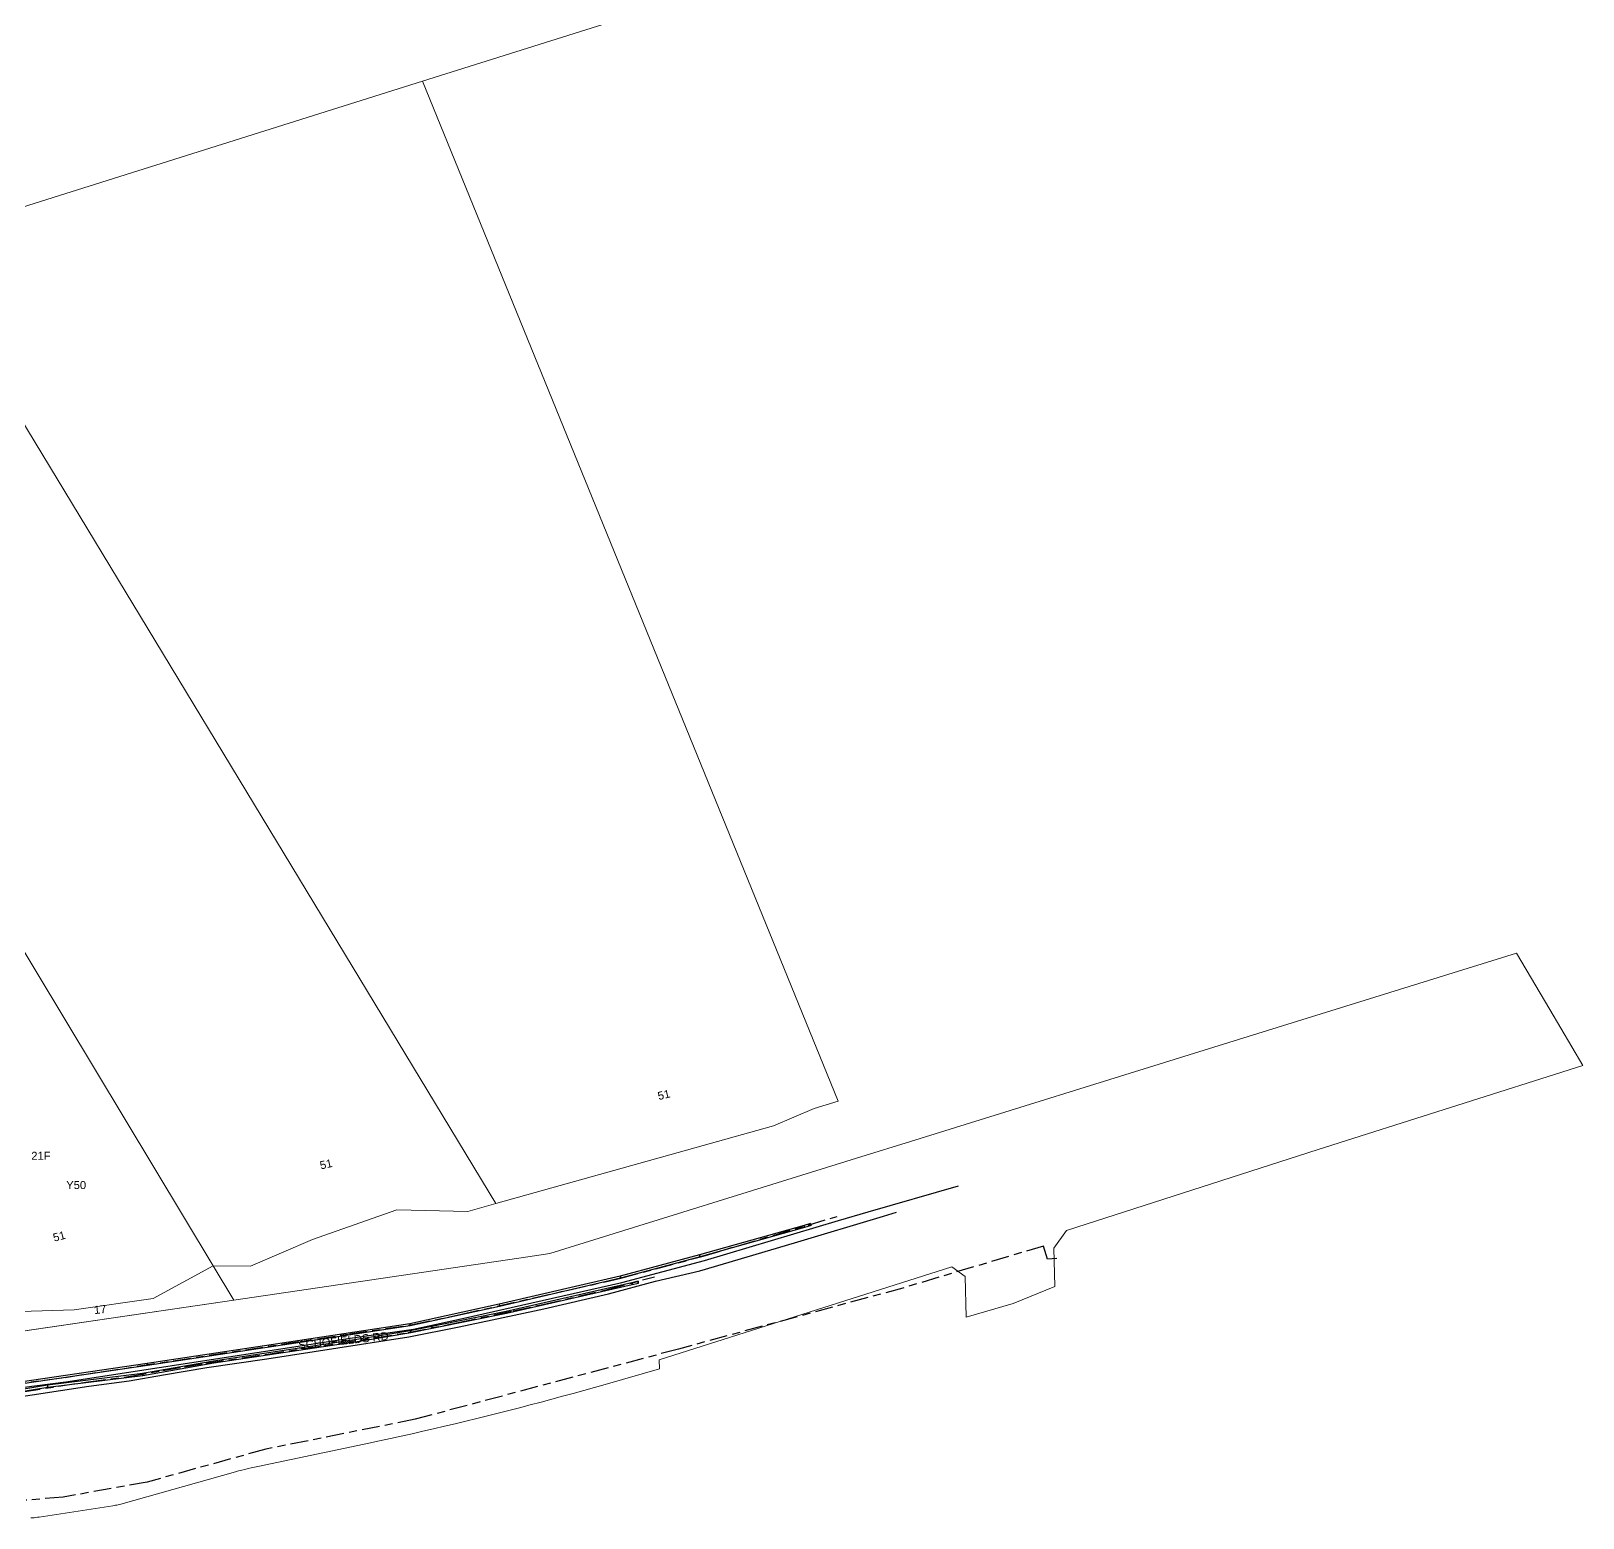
# Model space of a CAD drawing. Header units: metres. Extents: x 301589 to 305563, y 6268713 to 6270518.
# Drawn here: x 305214.3 to 305563.4, y 6269539.9 to 6269874.2 of the extents above; entities that cross this region are included whole.
import ezdxf

# ---------------------------------------------------------------- set-up
doc = ezdxf.new("R2010")
doc.units = ezdxf.units.M
doc.linetypes.add('Cable Exist UG', pattern=[8.2, 4, -1.2, 1.8, -1.2])
for name, color, linetype in [('_User Miscellaneous12', 7, 'Continuous'), ('Duct_SP_EXT', 7, 'Continuous'), ('Mains_HV_EXT', 1, 'Continuous'), ('Mains_TR_EXT', 6, 'Continuous')]:
    doc.layers.add(name, color=color, linetype=linetype)
doc.layers.add('Cadastre Land Parcels_SP_EXT', color=7, linetype='Continuous', lineweight=5)
doc.layers.add('Cadastre Roads_SP_EXT', color=9, linetype='Continuous', lineweight=5)
doc.styles.get("Standard").update_dxf_attribs({"font": 'arial.ttf'})
doc.linetypes.add('Cable P UG', pattern='A,6,-0.5,["P",Standard,S=1.7,R=0,X=0.5,Y=-1],-2.9', length=9.4)

msp = doc.modelspace()

# ---------------------------------------------------------------- linework, layer by layer
at = {"layer": '_User Miscellaneous12'}
for p, q in [((305389.669, 6269606.118), (305388.181, 6269605.678)), ((305389.669, 6269606.118), (305389.737, 6269605.887)), ((305388.181, 6269605.678), (305364.697, 6269599.09)), ((305388.314, 6269605.217), (305364.824, 6269598.627)), ((305388.181, 6269605.678), (305388.248, 6269605.447)), ((305388.314, 6269605.217), (305388.248, 6269605.447)), ((305389.805, 6269605.657), (305388.314, 6269605.217)), ((305389.805, 6269605.657), (305389.737, 6269605.887)), ((305364.697, 6269599.09), (305346.812, 6269594.273)), ((305364.697, 6269599.09), (305364.76, 6269598.858)), ((305364.824, 6269598.627), (305346.929, 6269593.807)), ((305364.824, 6269598.627), (305364.76, 6269598.858)), ((305346.812, 6269594.273), (305319.61, 6269587.933)), ((305346.929, 6269593.807), (305319.716, 6269587.465)), ((305349.436, 6269592.75), (305321.172, 6269586.304)), ((305349.548, 6269592.284), (305321.272, 6269585.835)), ((305346.812, 6269594.273), (305346.87, 6269594.04)), ((305346.929, 6269593.807), (305346.87, 6269594.04)), ((305350.844, 6269593.107), (305349.436, 6269592.75)), ((305349.436, 6269592.75), (305349.492, 6269592.517)), ((305349.548, 6269592.284), (305349.492, 6269592.517)), ((305350.962, 6269592.641), (305349.548, 6269592.284)), ((305350.844, 6269593.107), (305350.903, 6269592.874)), ((305350.962, 6269592.641), (305350.903, 6269592.874)), ((305319.61, 6269587.933), (305299.498, 6269583.542)), ((305319.716, 6269587.465), (305299.585, 6269583.07)), ((305321.172, 6269586.304), (305304.453, 6269582.975)), ((305321.272, 6269585.835), (305304.549, 6269582.504)), ((305319.61, 6269587.933), (305319.663, 6269587.699)), ((305319.716, 6269587.465), (305319.663, 6269587.699)), ((305321.172, 6269586.304), (305321.222, 6269586.069)), ((305321.272, 6269585.835), (305321.222, 6269586.069)), ((305299.498, 6269583.542), (305272.298, 6269579.434)), ((305299.585, 6269583.07), (305272.37, 6269578.959)), ((305299.639, 6269581.983), (305288.593, 6269580.142)), ((305299.727, 6269581.511), (305288.667, 6269579.668)), ((305299.498, 6269583.542), (305299.541, 6269583.306)), ((305299.585, 6269583.07), (305299.541, 6269583.306)), ((305304.453, 6269582.975), (305299.639, 6269581.983)), ((305299.639, 6269581.983), (305299.683, 6269581.747)), ((305299.727, 6269581.511), (305299.683, 6269581.747)), ((305304.549, 6269582.504), (305299.727, 6269581.511)), ((305304.453, 6269582.975), (305304.501, 6269582.739)), ((305304.549, 6269582.504), (305304.501, 6269582.739)), ((305272.298, 6269579.434), (305240.486, 6269574.616)), ((305272.37, 6269578.959), (305240.557, 6269574.141)), ((305288.593, 6269580.142), (305255.362, 6269575.182)), ((305288.667, 6269579.668), (305255.439, 6269574.709)), ((305272.298, 6269579.434), (305272.334, 6269579.197)), ((305272.37, 6269578.959), (305272.334, 6269579.197)), ((305288.593, 6269580.142), (305288.63, 6269579.905)), ((305288.667, 6269579.668), (305288.63, 6269579.905)), ((305240.486, 6269574.616), (305176.72, 6269565.335)), ((305255.362, 6269575.182), (305239.423, 6269572.349)), ((305255.439, 6269574.709), (305239.494, 6269571.874)), ((305240.486, 6269574.616), (305240.522, 6269574.379)), ((305255.362, 6269575.182), (305255.401, 6269574.946)), ((305255.439, 6269574.709), (305255.401, 6269574.946)), ((305240.557, 6269574.141), (305176.79, 6269564.86)), ((305239.423, 6269572.349), (305218.027, 6269569.728)), ((305239.494, 6269571.874), (305218.096, 6269569.252)), ((305239.423, 6269572.349), (305239.459, 6269572.112)), ((305239.494, 6269571.874), (305239.459, 6269572.112)), ((305240.557, 6269574.141), (305240.522, 6269574.379)), ((305218.027, 6269569.728), (305207.465, 6269567.956)), ((305218.096, 6269569.252), (305207.544, 6269567.482)), ((305218.027, 6269569.728), (305218.062, 6269569.49)), ((305218.096, 6269569.252), (305218.062, 6269569.49))]:
    msp.add_line(p, q, dxfattribs=at)
at = {"layer": 'Cadastre Land Parcels_SP_EXT', "linetype": 'Continuous'}
for points in [[(305477.472, 6269918.071), (305425.114, 6270002.005), (305158.258, 6269875.645), (305187.794, 6269826.915), (305302.4, 6269862.953), (305390.42, 6269890.663), (305477.472, 6269918.071)], [(305318.832, 6269610.614), (305187.794, 6269826.915), (305158.258, 6269875.645), (305154.1, 6269882.462), (305089.126, 6269872.755), (305255.324, 6269596.574), (305263.702, 6269596.527), (305277.664, 6269602.483), (305296.569, 6269609.207), (305312.551, 6269608.816), (305318.832, 6269610.614)], [(305224.024, 6269586.707), (305241.797, 6269589.277), (305255.324, 6269596.574), (305089.126, 6269872.755), (305024.601, 6269863.111), (305190.196, 6269585.632), (305224.024, 6269586.707)], [(305381.347, 6269628.033), (305390.455, 6269631.935), (305395.889, 6269633.606), (305302.4, 6269862.953), (305187.794, 6269826.915), (305318.832, 6269610.614), (305381.347, 6269628.033)], [(305206.736, 6269581.055), (305259.965, 6269588.863), (305255.324, 6269596.574), (305241.797, 6269589.277), (305224.024, 6269586.707), (305190.196, 6269585.632), (305192.502, 6269581.769), (305194.04, 6269579.192), (305206.736, 6269581.055)]]:
    msp.add_lwpolyline(points, close=True, dxfattribs=at)
at = {"layer": 'Cadastre Roads_SP_EXT', "linetype": 'Continuous'}
msp.add_lwpolyline([(305214.314, 6269539.901), (305214.686, 6269539.928), (305215.057, 6269539.961), (305215.428, 6269540.002), (305215.799, 6269540.048), (305216.167, 6269540.101), (305232.743, 6269542.645), (305233.042, 6269542.693), (305233.341, 6269542.748), (305233.638, 6269542.81), (305233.934, 6269542.877), (305234.228, 6269542.95), (305234.522, 6269543.029), (305260.31, 6269550.264), (305261.02, 6269550.459), (305261.732, 6269550.648), (305262.446, 6269550.829), (305263.162, 6269551.005), (305263.879, 6269551.173), (305264.598, 6269551.334), (305265.318, 6269551.488), (305287.852, 6269556.188), (305290.288, 6269556.7), (305292.723, 6269557.221), (305295.157, 6269557.749), (305297.588, 6269558.285), (305300.018, 6269558.827), (305302.446, 6269559.379), (305304.873, 6269559.938), (305307.297, 6269560.505), (305309.719, 6269561.079), (305312.14, 6269561.662), (305314.559, 6269562.251), (305316.976, 6269562.849), (305319.39, 6269563.454), (305321.804, 6269564.067), (305324.215, 6269564.688), (305326.625, 6269565.317), (305329.032, 6269565.953), (305331.437, 6269566.596), (305333.84, 6269567.248), (305336.241, 6269567.908), (305338.64, 6269568.575), (305341.037, 6269569.249), (305343.431, 6269569.932), (305355.688, 6269573.444), (305355.634, 6269575.453), (305421.44, 6269596.338), (305424.427, 6269594.214), (305424.674, 6269585.042), (305435.193, 6269588.13), (305444.61, 6269591.915), (305444.376, 6269600.542), (305444.376, 6269600.542), (305447.196, 6269604.506), (305503.8, 6269622.705), (305563.358, 6269641.591), (305555.896, 6269654.243), (305548.443, 6269666.877), (305478.141, 6269645.037), (305412.114, 6269624.557), (305400.984, 6269621.105), (305330.983, 6269599.344), (305326.086, 6269598.64), (305259.965, 6269588.862), (305194.04, 6269579.192)], dxfattribs=at)
at = {"layer": 'Duct_SP_EXT'}
for p, q in [((305389.669, 6269606.118), (305388.181, 6269605.678)), ((305389.669, 6269606.118), (305389.737, 6269605.887)), ((305388.181, 6269605.678), (305364.697, 6269599.09)), ((305388.314, 6269605.217), (305364.824, 6269598.627)), ((305388.181, 6269605.678), (305388.248, 6269605.447)), ((305388.314, 6269605.217), (305388.248, 6269605.447)), ((305389.805, 6269605.657), (305388.314, 6269605.217)), ((305389.805, 6269605.657), (305389.737, 6269605.887)), ((305364.697, 6269599.09), (305346.812, 6269594.273)), ((305364.697, 6269599.09), (305364.76, 6269598.858)), ((305364.824, 6269598.627), (305346.929, 6269593.807)), ((305364.824, 6269598.627), (305364.76, 6269598.858)), ((305346.812, 6269594.273), (305319.61, 6269587.933)), ((305346.929, 6269593.807), (305319.716, 6269587.465)), ((305349.436, 6269592.75), (305321.172, 6269586.304)), ((305349.548, 6269592.284), (305321.272, 6269585.835)), ((305346.812, 6269594.273), (305346.87, 6269594.04)), ((305346.929, 6269593.807), (305346.87, 6269594.04)), ((305350.844, 6269593.107), (305349.436, 6269592.75)), ((305349.436, 6269592.75), (305349.492, 6269592.517)), ((305349.548, 6269592.284), (305349.492, 6269592.517)), ((305350.962, 6269592.641), (305349.548, 6269592.284)), ((305350.844, 6269593.107), (305350.903, 6269592.874)), ((305350.962, 6269592.641), (305350.903, 6269592.874)), ((305319.61, 6269587.933), (305299.498, 6269583.542)), ((305319.716, 6269587.465), (305299.585, 6269583.07)), ((305321.172, 6269586.304), (305304.453, 6269582.975)), ((305321.272, 6269585.835), (305304.549, 6269582.504)), ((305319.61, 6269587.933), (305319.663, 6269587.699)), ((305319.716, 6269587.465), (305319.663, 6269587.699)), ((305321.172, 6269586.304), (305321.222, 6269586.069)), ((305321.272, 6269585.835), (305321.222, 6269586.069)), ((305299.498, 6269583.542), (305272.298, 6269579.434)), ((305299.585, 6269583.07), (305272.37, 6269578.959)), ((305299.639, 6269581.983), (305288.593, 6269580.142)), ((305299.727, 6269581.511), (305288.667, 6269579.668)), ((305299.498, 6269583.542), (305299.541, 6269583.306)), ((305299.585, 6269583.07), (305299.541, 6269583.306)), ((305304.453, 6269582.975), (305299.639, 6269581.983)), ((305299.639, 6269581.983), (305299.683, 6269581.747)), ((305299.727, 6269581.511), (305299.683, 6269581.747)), ((305304.549, 6269582.504), (305299.727, 6269581.511)), ((305304.453, 6269582.975), (305304.501, 6269582.739)), ((305304.549, 6269582.504), (305304.501, 6269582.739)), ((305272.298, 6269579.434), (305240.486, 6269574.616)), ((305272.37, 6269578.959), (305240.557, 6269574.141)), ((305288.593, 6269580.142), (305255.362, 6269575.182)), ((305288.667, 6269579.668), (305255.439, 6269574.709)), ((305272.298, 6269579.434), (305272.334, 6269579.197)), ((305272.37, 6269578.959), (305272.334, 6269579.197)), ((305288.593, 6269580.142), (305288.63, 6269579.905)), ((305288.667, 6269579.668), (305288.63, 6269579.905)), ((305240.486, 6269574.616), (305176.72, 6269565.335)), ((305255.362, 6269575.182), (305239.423, 6269572.349)), ((305255.439, 6269574.709), (305239.494, 6269571.874)), ((305240.486, 6269574.616), (305240.522, 6269574.379)), ((305255.362, 6269575.182), (305255.401, 6269574.946)), ((305255.439, 6269574.709), (305255.401, 6269574.946)), ((305240.557, 6269574.141), (305176.79, 6269564.86)), ((305239.423, 6269572.349), (305218.027, 6269569.728)), ((305239.494, 6269571.874), (305218.096, 6269569.252)), ((305239.423, 6269572.349), (305239.459, 6269572.112)), ((305239.494, 6269571.874), (305239.459, 6269572.112)), ((305240.557, 6269574.141), (305240.522, 6269574.379)), ((305218.027, 6269569.728), (305207.465, 6269567.956)), ((305218.096, 6269569.252), (305207.544, 6269567.482)), ((305218.027, 6269569.728), (305218.062, 6269569.49)), ((305218.096, 6269569.252), (305218.062, 6269569.49))]:
    msp.add_line(p, q, dxfattribs=at)
at = {"layer": 'Mains_HV_EXT', "linetype": 'Cable P UG'}
for points in [[(305209.267, 6269568.829), (305222.152, 6269570.522), (305286.093, 6269580.301), (305300.32, 6269582.374), (305311.358, 6269584.733), (305347.205, 6269592.824), (305365.759, 6269597.816), (305395.939, 6269606.747), (305395.939, 6269606.747), (305402.623, 6269608.725), (305422.943, 6269614.552)], [(305196.381, 6269564.786), (305227.299, 6269569.552), (305236.415, 6269570.715), (305244.138, 6269572.063), (305249.022, 6269572.918), (305253.836, 6269573.71), (305267.398, 6269575.695), (305299.326, 6269580.589), (305310.629, 6269582.886), (305323.011, 6269585.485), (305329.651, 6269586.923), (305344.222, 6269590.29), (305354.808, 6269593.174), (305354.808, 6269593.174), (305364.736, 6269595.487), (305386.004, 6269601.76), (305406.019, 6269607.78), (305408.98, 6269608.656)]]:
    msp.add_lwpolyline(points, dxfattribs=at)
at = {"layer": 'Mains_HV_EXT', "linetype": 'Cable Exist UG'}
msp.add_lwpolyline([(305445.027, 6269598.246), (305442.934, 6269598.055), (305442.046, 6269601.039), (305442.046, 6269601.039), (305410.409, 6269591.599), (305359.951, 6269577.871), (305359.951, 6269577.871), (305300.751, 6269562.097), (305267.128, 6269555.363), (305240.444, 6269547.972), (305221.529, 6269544.574), (305213.238, 6269543.904)], dxfattribs=at)
at = {"layer": 'Mains_TR_EXT', "linetype": 'Cable Exist UG'}
for points in [[(305209.131, 6269569.82), (305222.012, 6269571.512), (305285.946, 6269581.29), (305300.143, 6269583.359), (305311.143, 6269585.709), (305346.965, 6269593.795), (305365.487, 6269598.778), (305395.655, 6269607.706)], [(305196.236, 6269565.776), (305227.159, 6269570.542), (305236.265, 6269571.704), (305243.966, 6269573.048), (305248.855, 6269573.904), (305253.683, 6269574.698), (305267.25, 6269576.684), (305299.151, 6269581.573), (305310.426, 6269583.865), (305322.802, 6269586.463), (305329.433, 6269587.899), (305343.978, 6269591.26), (305354.581, 6269594.148)]]:
    msp.add_lwpolyline(points, dxfattribs=at)

# ---------------------------------------------------------------- texts
at = {"layer": 'Cadastre Roads_SP_EXT'}
msp.add_text('SCHOFIELDS RD', height=1.8, rotation=5.91495, dxfattribs=at).set_placement((305274.538, 6269577.847))
at = {"layer": 'Defpoints'}
for s, rotation, p in [('51', 13.47576, (305355.512, 6269633.843)), ('51', 12.41745, (305279.51, 6269618.255)), ('51', 14.52542, (305219.541, 6269602.006)), ('17', 6.0097, (305228.577, 6269585.727))]:
    msp.add_text(s, height=1.8, rotation=rotation, dxfattribs=at).set_placement(p)
at = {"layer": 'Mains_TR_EXT'}
msp.add_text('21F', height=1.8, dxfattribs=at).set_placement((305214.393, 6269620.419))
msp.add_text('Y50', height=1.8, rotation=359.93256, dxfattribs=at).set_placement((305222.255, 6269613.852))

doc.saveas('drawing.dxf')
